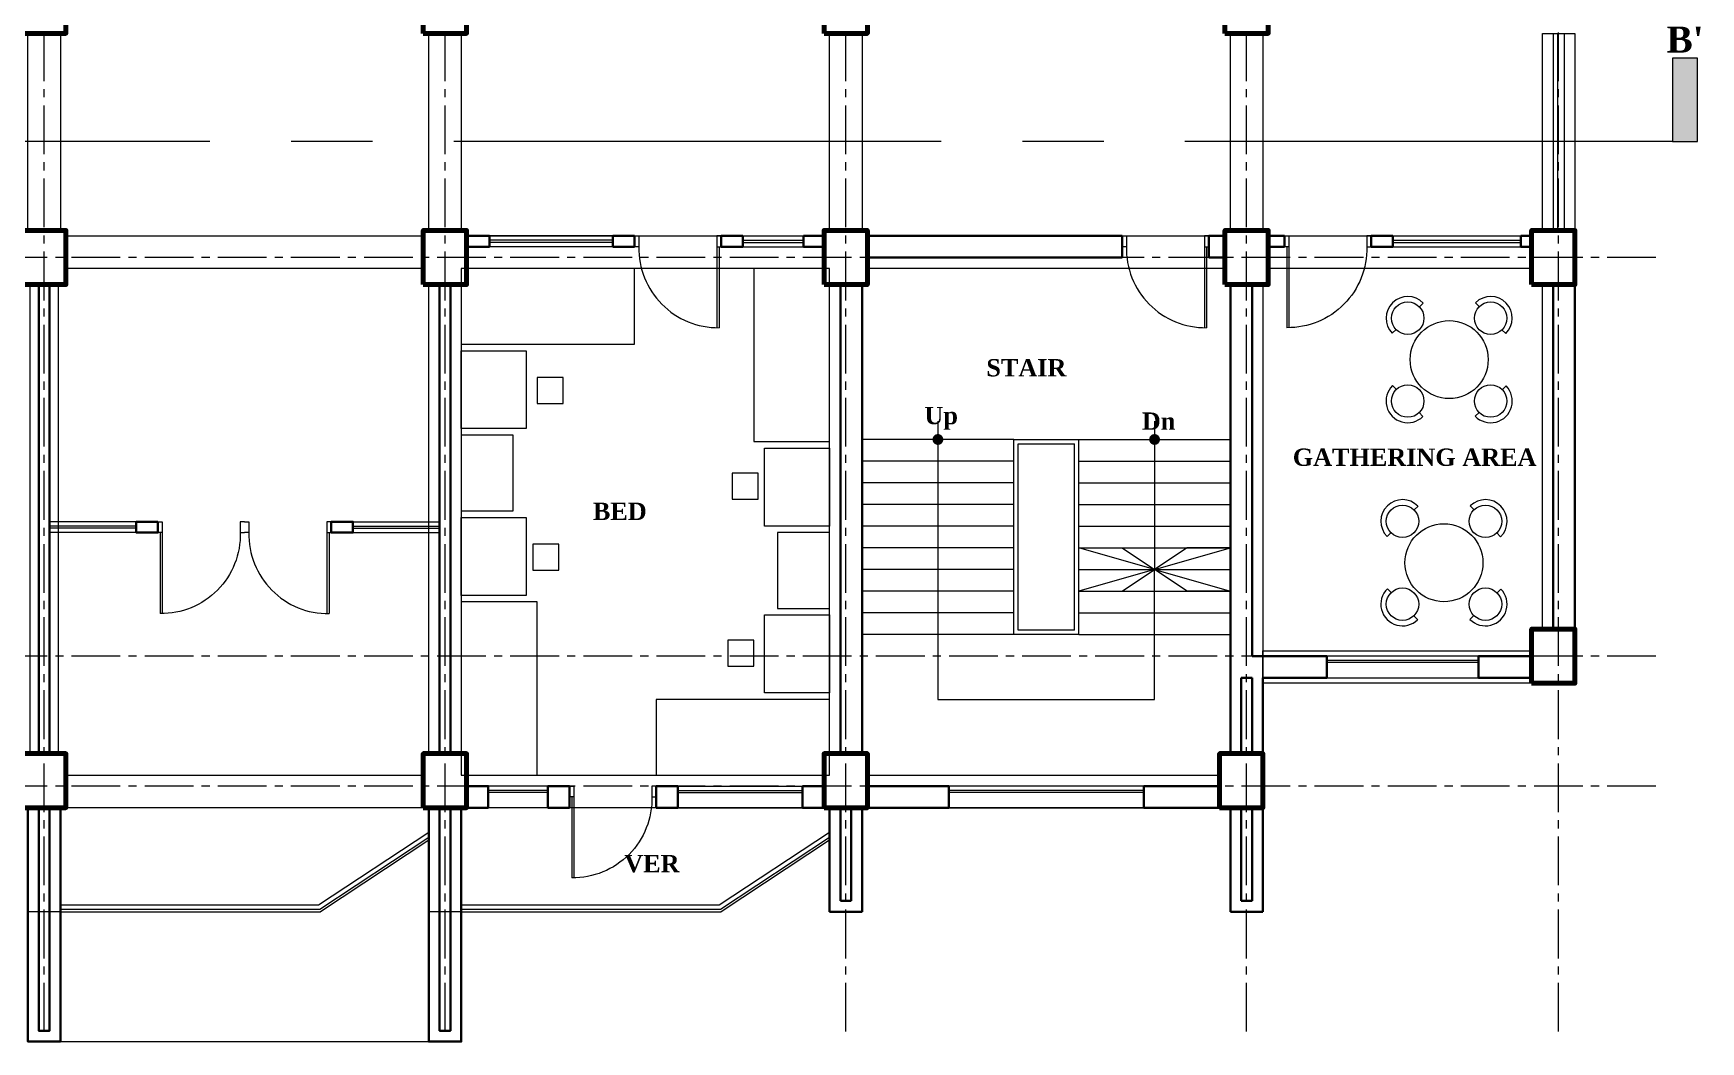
# Model space of a CAD drawing. Header units: feet. Extents: x 25261344 to 25389498, y 30010528 to 30074588.
# Drawn here: x 25368637 to 25369406, y 30072114 to 30072579 of the extents above; entities that cross this region are included whole.
import ezdxf

# ---------------------------------------------------------------- set-up
doc = ezdxf.new("R2010")
doc.units = ezdxf.units.FT
doc.header["$LTSCALE"] = 30
doc.header["$MEASUREMENT"] = 0
doc.linetypes.add('CENTER2', pattern=[1.125, 0.75, -0.125, 0.125, -0.125])
doc.linetypes.add('DASHED', pattern=[0.75, 0.5, -0.25])
doc.layers.get('0').update_dxf_attribs({"lineweight": 5})
for name, color, linetype, lineweight in [('Column', 1, 'Continuous', 80), ('Dim-1', 7, 'Continuous', 9), ('Door', 32, 'Continuous', 5), ('Furnitures', 251, 'Continuous', 9), ('GRADE BEAM', 2, 'Continuous', 20), ('grid text', 252, 'CENTER2', 9), ('LINE', 193, 'Continuous', 9), ('line 2', 7, 'Continuous', 13), ('rail', 224, 'Continuous', 9), ('STAIR', 243, 'Continuous', 13), ('TEXT', 7, 'Continuous', 18), ('WALL', 7, 'Continuous', 35), ('WIN', 142, 'Continuous', 20)]:
    doc.layers.add(name, color=color, linetype=linetype, lineweight=lineweight)
doc.styles.get("Standard").update_dxf_attribs({"font": 'timesbd.ttf'})

# ---------------------------------------------------------------- blocks, each defined once
blk = doc.blocks.new('FG')
at = {"layer": 'Door'}
for p, q in [((-2, -5), (-2, -42.39)), ((-1, -5), (-1, -42.39))]:
    blk.add_line(p, q, dxfattribs=at)
for points in [[(-40, 0), (-38, 0), (-38, -5), (-40, -5)], [(0, 0), (-2, 0), (-2, -5), (0, -5)]]:
    blk.add_lwpolyline(points, dxfattribs=at)
blk.add_arc((-1.44, -5.83), 36.57, 178.70538, 270.69047, dxfattribs=at)
blk = doc.blocks.new('FURN_GEN_020')
for p, q in [((-12805.42, 14462.38), (-12807.21, 14460.63)), ((-12781.3, 14462.53), (-12779.55, 14460.74)), ((-12819.71, 14448.39), (-12817.93, 14450.14)), ((-12767.31, 14448.24), (-12769.06, 14450.02)), ((-12819.56, 14424.27), (-12817.81, 14422.48)), ((-12767.15, 14424.11), (-12768.94, 14422.36)), ((-12805.57, 14409.97), (-12807.32, 14411.76)), ((-12781.45, 14410.12), (-12779.66, 14411.87))]:
    blk.add_line(p, q)
for centre, radius in [((-12812.57, 14455.38), 7.5), ((-12774.3, 14455.38), 7.5), ((-12793.43, 14436.25), 18), ((-12812.57, 14417.12), 7.5), ((-12774.3, 14417.12), 7.5)]:
    blk.add_circle(centre, radius)
for centre, start, end in [((-12812.57, 14455.38), 44.38035, 224.38035), ((-12774.3, 14455.38), 314.38035, 134.38035), ((-12812.57, 14417.12), 134.38035, 314.38035), ((-12774.3, 14417.12), 224.38035, 44.38035)]:
    blk.add_arc(centre, 10, start, end)
blk = doc.blocks.new('DGFGSDFG')
at = {"layer": 'grid text'}
for p, q in [((25360346.96, 30072118.41), (25360346.96, 30072999.78)), ((25360531.96, 30072118.41), (25360531.96, 30072999.78)), ((25360716.96, 30072118.41), (25360716.96, 30072999.78)), ((25360901.96, 30072118.41), (25360901.96, 30072999.78)), ((25361045.96, 30072118.41), (25361045.96, 30072999.78)), ((25361090.85, 30072475.7), (25359529.41, 30072475.7)), ((25361090.85, 30072291.7), (25359529.41, 30072291.7)), ((25361090.85, 30072231.7), (25359529.41, 30072231.7))]:
    blk.add_line(p, q, dxfattribs=at)
blk = doc.blocks.new('T B')
at = {"layer": 'GRADE BEAM'}
for points in [[(25352993.54, 30069132.07), (25353008.54, 30069132.07), (25353008.54, 30069041.07), (25352993.54, 30069041.07)], [(25353178.54, 30069132.07), (25353193.54, 30069132.07), (25353193.54, 30069041.07), (25353178.54, 30069041.07)], [(25353363.57, 30069132.07), (25353378.57, 30069132.07), (25353378.54, 30069041.07), (25353363.54, 30069041.07)], [(25353548.54, 30069132.07), (25353563.54, 30069132.07), (25353563.54, 30069041.07), (25353548.54, 30069041.07)], [(25353692.54, 30069132.07), (25353707.54, 30069132.07), (25353707.54, 30069041.07), (25353692.54, 30069041.07)], [(25353176.04, 30069038.57), (25353176.04, 30069023.57), (25353011.04, 30069023.57), (25353011.04, 30069038.57)], [(25353361.04, 30069038.57), (25353361.04, 30069023.57), (25353196.04, 30069023.57), (25353196.04, 30069038.57)], [(25353546.04, 30069038.57), (25353546.04, 30069023.57), (25353381.04, 30069023.57), (25353381.04, 30069038.57)], [(25353687.54, 30069038.57), (25353687.54, 30069023.57), (25353566.04, 30069023.57), (25353566.04, 30069038.57)], [(25352994.54, 30069016.07), (25353007.54, 30069016.07), (25353007.54, 30068799.57), (25352994.54, 30068799.57)], [(25353178.54, 30069016.07), (25353193.54, 30069016.07), (25353193.54, 30068799.57), (25353178.54, 30068799.57)], [(25353363.54, 30069016.07), (25353378.54, 30069016.07), (25353378.54, 30068799.57), (25353363.54, 30068799.57)], [(25353548.54, 30069016.07), (25353563.54, 30069016.07), (25353563.54, 30068799.57), (25353548.54, 30068799.57)], [(25353692.54, 30069016.07), (25353707.54, 30069016.07), (25353707.54, 30068857.07), (25353692.54, 30068857.07)], [(25353687.54, 30068847.07), (25353687.54, 30068832.07), (25353563.54, 30068832.07), (25353563.54, 30068847.07)], [(25353176.04, 30068789.57), (25353176.04, 30068774.57), (25353011.04, 30068774.57), (25353011.04, 30068789.57)], [(25353361.04, 30068789.57), (25353361.04, 30068774.57), (25353196.04, 30068774.57), (25353196.04, 30068789.57)], [(25353543.54, 30068789.57), (25353543.54, 30068774.57), (25353381.04, 30068774.57), (25353381.04, 30068789.57)], [(25352993.54, 30068774.57), (25353008.54, 30068774.57), (25353008.54, 30068726.57), (25352993.54, 30068726.57)], [(25353178.54, 30068774.57), (25353193.54, 30068774.57), (25353193.54, 30068726.57), (25353178.54, 30068726.57)], [(25353363.54, 30068774.57), (25353378.54, 30068774.57), (25353378.54, 30068726.57), (25353363.54, 30068726.57)], [(25353548.54, 30068774.57), (25353563.54, 30068774.57), (25353563.54, 30068726.57), (25353548.54, 30068726.57)]]:
    blk.add_lwpolyline(points, close=True, dxfattribs=at)
blk = doc.blocks.new('COL2')
at = {"layer": 'Column'}
for points in [[(717.5, -266.5), (737.5, -266.5), (737.5, -241.5), (717.5, -241.5)], [(902.5, -266.5), (922.5, -266.5), (922.5, -241.5), (902.5, -241.5)], [(1087.5, -266.5), (1107.5, -266.5), (1107.5, -241.5), (1087.5, -241.5)], [(1272.5, -266.5), (1292.5, -266.5), (1292.5, -241.5), (1272.5, -241.5)], [(717.5, -382.5), (737.5, -382.5), (737.5, -357.5), (717.5, -357.5)], [(902.5, -382.5), (922.5, -382.5), (922.5, -357.5), (902.5, -357.5)], [(1087.5, -382.5), (1107.5, -382.5), (1107.5, -357.5), (1087.5, -357.5)], [(1272.5, -382.5), (1292.5, -382.5), (1292.5, -357.5), (1272.5, -357.5)], [(1414, -382.5), (1434, -382.5), (1434, -357.5), (1414, -357.5)], [(1414, -566.5), (1434, -566.5), (1434, -541.5), (1414, -541.5)], [(717.5, -624), (737.5, -624), (737.5, -599), (717.5, -599)], [(902.5, -624), (922.5, -624), (922.5, -599), (902.5, -599)], [(1087.5, -624), (1107.5, -624), (1107.5, -599), (1087.5, -599)], [(1270, -624), (1290, -624), (1290, -599), (1270, -599)]]:
    blk.add_lwpolyline(points, close=True, dxfattribs=at)
at = {"layer": 'GRADE BEAM'}
blk.add_blockref('T B', (-25352273.54, -30069398.57), dxfattribs=at)

msp = doc.modelspace()

# ---------------------------------------------------------------- hatches: boundary and pattern name
at = {"linetype": 'CENTER2', "ltscale": 10}
msp.add_hatch(color=256, dxfattribs=at).paths.add_polyline_path([(25369405.09, 30072567.75), (25369405.09, 30072529.2), (25369393.44, 30072529.2), (25369393.44, 30072567.75)])

# ---------------------------------------------------------------- linework, layer by layer
msp.add_line((25369393.44, 30072529.2), (25367770.79, 30072529.2), dxfattribs=at)
msp.add_lwpolyline([(25369405.09, 30072529.2), (25369405.09, 30072567.75), (25369393.44, 30072567.75), (25369393.44, 30072529.2)], close=True, dxfattribs=at)
at = {"layer": 'Furnitures'}
for points in [[(25368914.41, 30072470.7), (25368834.41, 30072470.7), (25368834.41, 30072435.7), (25368914.41, 30072435.7)], [(25369004.41, 30072390.7), (25369004.41, 30072470.7), (25368969.41, 30072470.7), (25368969.41, 30072390.7)], [(25368834.41, 30072432.7), (25368864.41, 30072432.7), (25368864.41, 30072396.7), (25368834.41, 30072396.7)], [(25368881.42, 30072420.31), (25368869.42, 30072420.31), (25368869.42, 30072408.31), (25368881.42, 30072408.31)], [(25368834.41, 30072358.7), (25368858.41, 30072358.7), (25368858.41, 30072393.7), (25368834.41, 30072393.7)], [(25369004.41, 30072351.7), (25368974.41, 30072351.7), (25368974.41, 30072387.7), (25369004.41, 30072387.7)], [(25368959.39, 30072364.08), (25368971.39, 30072364.08), (25368971.39, 30072376.08), (25368959.39, 30072376.08)], [(25368834.41, 30072355.7), (25368864.41, 30072355.7), (25368864.41, 30072319.7), (25368834.41, 30072319.7)], [(25369004.41, 30072348.7), (25368980.41, 30072348.7), (25368980.41, 30072313.7), (25369004.41, 30072313.7)], [(25368879.43, 30072343.31), (25368867.43, 30072343.31), (25368867.43, 30072331.31), (25368879.43, 30072331.31)], [(25368834.41, 30072316.7), (25368834.41, 30072236.7), (25368869.41, 30072236.7), (25368869.41, 30072316.7)], [(25369004.41, 30072274.7), (25368974.41, 30072274.7), (25368974.41, 30072310.7), (25369004.41, 30072310.7)], [(25368957.4, 30072287.08), (25368969.4, 30072287.08), (25368969.4, 30072299.08), (25368957.4, 30072299.08)], [(25368924.41, 30072236.7), (25369004.41, 30072236.7), (25369004.41, 30072271.7), (25368924.41, 30072271.7)]]:
    msp.add_lwpolyline(points, close=True, dxfattribs=at)
at = {"layer": 'LINE', "color": 0, "ltscale": 10, "const_width": 2.5}
for points in [[(25369054.41, 30072392.95, -1), (25369054.41, 30072390.45, -1)], [(25369154.41, 30072392.95, -1), (25369154.41, 30072390.45, -1)]]:
    msp.add_lwpolyline(points, format="xyb", close=True, dxfattribs=at)
at = {"layer": 'LINE', "color": 0, "ltscale": 10}
for points in [[(25369054.41, 30072400.16), (25369054.41, 30072271.7), (25369054.41, 30072271.7), (25369154.41, 30072271.7), (25369154.41, 30072331.7), (25369119.41, 30072321.7), (25369139.41, 30072321.7), (25369154.41, 30072331.7), (25369189.41, 30072321.7), (25369169.41, 30072321.7), (25369154.41, 30072331.7)], [(25369154.41, 30072400.16), (25369154.41, 30072331.7), (25369119.41, 30072341.7), (25369139.41, 30072341.7), (25369154.41, 30072331.7), (25369189.41, 30072341.7), (25369169.41, 30072341.7), (25369154.41, 30072331.7)]]:
    msp.add_lwpolyline(points, dxfattribs=at)
at = {"layer": 'line 2'}
for p, q in [((25369338.41, 30072579.2), (25369338.41, 30072488.2)), ((25369348.41, 30072579.2), (25369348.41, 30072488.2)), ((25368819.41, 30072206.7), (25368769.41, 30072173.7)), ((25369004.41, 30072206.7), (25368954.41, 30072173.7)), ((25368649.41, 30072173.7), (25368769.41, 30072173.7)), ((25368834.41, 30072173.7), (25368954.41, 30072173.7))]:
    msp.add_line(p, q, dxfattribs=at)
at = {"layer": 'line 2', "linetype": 'DASHED', "ltscale": 20}
msp.add_line((25368649.41, 30072113.7), (25368819.41, 30072113.7), dxfattribs=at)
at = {"layer": 'rail'}
for p, q in [((25369340.41, 30072579.2), (25369340.41, 30072488.2)), ((25369343.41, 30072579.2), (25369343.41, 30072488.2)), ((25369089.41, 30072301.7), (25369089.41, 30072391.7)), ((25369089.41, 30072391.7), (25369119.41, 30072391.7)), ((25369091.41, 30072303.7), (25369091.41, 30072389.7)), ((25369091.41, 30072389.7), (25369117.41, 30072389.7)), ((25369117.41, 30072303.7), (25369117.41, 30072389.7)), ((25369119.41, 30072301.7), (25369119.41, 30072391.7)), ((25369119.41, 30072301.7), (25369089.41, 30072301.7)), ((25369117.41, 30072303.7), (25369091.41, 30072303.7)), ((25368819.41, 30072210.29), (25368768.51, 30072176.7)), ((25369004.41, 30072210.29), (25368953.51, 30072176.7)), ((25368819.41, 30072207.9), (25368769.11, 30072174.7)), ((25369004.41, 30072207.9), (25368954.11, 30072174.7)), ((25368768.51, 30072176.7), (25368649.41, 30072176.7)), ((25368769.11, 30072174.7), (25368649.41, 30072174.7)), ((25368953.51, 30072176.7), (25368834.41, 30072176.7)), ((25368954.11, 30072174.7), (25368834.41, 30072174.7))]:
    msp.add_line(p, q, dxfattribs=at)
at = {"layer": 'STAIR'}
for p, q in [((25369089.41, 30072391.7), (25369019.41, 30072391.7)), ((25369119.41, 30072391.7), (25369189.41, 30072391.7)), ((25369089.41, 30072381.7), (25369019.41, 30072381.7)), ((25369119.41, 30072381.7), (25369189.41, 30072381.7)), ((25369089.41, 30072371.7), (25369019.41, 30072371.7)), ((25369119.41, 30072371.7), (25369189.41, 30072371.7)), ((25369089.41, 30072361.7), (25369019.41, 30072361.7)), ((25369119.41, 30072361.7), (25369189.41, 30072361.7)), ((25369089.41, 30072351.7), (25369019.41, 30072351.7)), ((25369119.41, 30072351.7), (25369189.41, 30072351.7)), ((25369089.41, 30072341.7), (25369019.41, 30072341.7)), ((25369119.41, 30072341.7), (25369189.41, 30072341.7)), ((25369089.41, 30072331.7), (25369019.41, 30072331.7)), ((25369119.41, 30072331.7), (25369189.41, 30072331.7)), ((25369089.41, 30072321.7), (25369019.41, 30072321.7)), ((25369119.41, 30072321.7), (25369189.41, 30072321.7)), ((25369089.41, 30072311.7), (25369019.41, 30072311.7)), ((25369119.41, 30072311.7), (25369189.41, 30072311.7)), ((25369089.41, 30072301.7), (25369019.41, 30072301.7)), ((25369119.41, 30072301.7), (25369189.41, 30072301.7))]:
    msp.add_line(p, q, dxfattribs=at)
at = {"layer": 'WALL', "ltscale": 10}
for p, q in [((25368847.41, 30072485.7), (25368836.91, 30072485.7)), ((25368847.41, 30072480.7), (25368836.91, 30072480.7)), ((25368847.41, 30072485.7), (25368847.41, 30072480.7)), ((25368904.41, 30072485.7), (25368904.41, 30072480.7)), ((25368914.41, 30072485.7), (25368904.41, 30072485.7)), ((25368904.41, 30072480.7), (25368914.41, 30072480.7)), ((25368914.41, 30072485.7), (25368914.41, 30072480.7)), ((25368964.41, 30072485.7), (25368954.41, 30072485.7)), ((25368964.41, 30072480.7), (25368954.41, 30072480.7)), ((25368992.41, 30072485.7), (25369001.91, 30072485.7)), ((25368992.41, 30072480.7), (25369001.91, 30072480.7)), ((25369021.91, 30072485.7), (25369139.41, 30072485.7)), ((25369139.41, 30072475.7), (25369139.41, 30072485.7)), ((25369179.41, 30072485.7), (25369186.91, 30072485.7)), ((25369179.41, 30072475.7), (25369179.41, 30072485.7)), ((25369206.91, 30072485.7), (25369214.41, 30072485.7)), ((25369206.91, 30072485.7), (25369214.41, 30072485.7)), ((25369206.91, 30072480.7), (25369214.41, 30072480.7)), ((25369206.91, 30072480.7), (25369214.41, 30072480.7)), ((25369254.41, 30072485.7), (25369254.41, 30072480.7)), ((25369254.41, 30072485.7), (25369264.41, 30072485.7)), ((25369264.41, 30072480.7), (25369254.41, 30072480.7)), ((25369264.41, 30072485.7), (25369264.41, 30072480.7)), ((25369323.41, 30072485.7), (25369328.41, 30072485.7)), ((25369323.41, 30072485.7), (25369323.41, 30072480.7)), ((25369323.41, 30072480.7), (25369328.41, 30072480.7)), ((25369021.91, 30072475.7), (25369139.41, 30072475.7)), ((25369179.41, 30072475.7), (25369186.91, 30072475.7)), ((25368639.41, 30072463.2), (25368639.41, 30072246.7)), ((25368644.41, 30072463.2), (25368644.41, 30072246.7)), ((25368824.41, 30072463.2), (25368824.41, 30072246.7)), ((25368829.41, 30072463.2), (25368829.41, 30072246.7)), ((25369009.41, 30072463.2), (25369009.41, 30072246.7)), ((25369019.41, 30072463.2), (25369019.41, 30072246.7)), ((25369189.41, 30072463.2), (25369189.41, 30072246.7)), ((25369199.41, 30072463.2), (25369199.41, 30072291.7)), ((25369338.41, 30072463.2), (25369338.41, 30072304.2)), ((25369348.41, 30072463.2), (25369348.41, 30072304.2)), ((25369233.91, 30072291.7), (25369199.41, 30072291.7)), ((25369233.91, 30072291.7), (25369233.91, 30072281.7)), ((25369328.41, 30072291.7), (25369303.91, 30072291.7)), ((25369194.41, 30072281.7), (25369194.41, 30072246.7)), ((25369199.41, 30072281.7), (25369194.41, 30072281.7)), ((25369199.41, 30072281.7), (25369199.41, 30072246.7)), ((25369204.41, 30072281.7), (25369204.41, 30072246.7)), ((25369233.91, 30072281.7), (25369204.41, 30072281.7)), ((25369328.41, 30072281.7), (25369303.91, 30072281.7)), ((25368874.41, 30072231.7), (25368884.41, 30072231.7)), ((25368924.41, 30072231.7), (25368924.41, 30072221.7)), ((25368924.41, 30072231.7), (25368934.41, 30072231.7)), ((25368934.41, 30072231.7), (25368934.41, 30072221.7)), ((25369021.91, 30072231.7), (25369059.41, 30072231.7)), ((25369059.41, 30072231.7), (25369059.41, 30072221.7)), ((25369149.41, 30072231.7), (25369184.41, 30072231.7)), ((25368874.41, 30072221.7), (25368884.41, 30072221.7)), ((25368934.41, 30072221.7), (25368924.41, 30072221.7)), ((25369004.41, 30072221.7), (25369004.41, 30072173.7)), ((25369009.41, 30072221.7), (25369009.41, 30072178.7)), ((25369014.41, 30072221.7), (25369014.41, 30072178.7)), ((25369019.41, 30072221.7), (25369019.41, 30072173.7)), ((25369059.41, 30072221.7), (25369019.41, 30072221.7)), ((25369149.41, 30072221.7), (25369189.41, 30072221.7)), ((25369189.41, 30072221.7), (25369189.41, 30072173.7)), ((25369194.41, 30072221.7), (25369194.41, 30072178.7)), ((25369199.41, 30072221.7), (25369199.41, 30072178.7)), ((25369204.41, 30072221.7), (25369204.41, 30072173.7)), ((25369009.41, 30072178.7), (25369014.41, 30072178.7)), ((25369194.41, 30072178.7), (25369199.41, 30072178.7)), ((25369004.41, 30072173.7), (25369019.41, 30072173.7)), ((25369189.41, 30072173.7), (25369204.41, 30072173.7))]:
    msp.add_line(p, q, dxfattribs=at)
for points in [[(25368954.41, 30072485.7), (25368954.41, 30072480.7)], [(25368964.41, 30072485.7), (25368964.41, 30072480.7)], [(25368992.41, 30072485.7), (25368992.41, 30072480.7)], [(25369214.41, 30072485.7), (25369214.41, 30072480.7)], [(25369214.41, 30072485.7), (25369214.41, 30072480.7)], [(25369303.91, 30072291.7), (25369303.91, 30072281.7)], [(25368874.41, 30072231.7), (25368874.41, 30072221.7)], [(25368884.41, 30072231.7), (25368884.41, 30072221.7)], [(25369149.41, 30072231.7), (25369149.41, 30072221.7)], [(25368649.41, 30072221.7), (25368649.41, 30072113.7), (25368634.41, 30072113.7), (25368634.41, 30072221.7)], [(25368644.41, 30072221.7), (25368644.41, 30072118.7), (25368639.41, 30072118.7), (25368639.41, 30072221.7)], [(25368819.41, 30072221.7), (25368819.41, 30072113.7), (25368834.41, 30072113.7), (25368834.41, 30072221.7)], [(25368824.41, 30072221.7), (25368824.41, 30072118.7), (25368829.41, 30072118.7), (25368829.41, 30072221.7)]]:
    msp.add_lwpolyline(points, dxfattribs=at)
for points in [[(25368694.41, 30072353.7), (25368684.41, 30072353.7), (25368684.41, 30072348.7), (25368694.41, 30072348.7)], [(25368774.41, 30072348.7), (25368774.41, 30072353.7), (25368784.41, 30072353.7), (25368784.41, 30072348.7)], [(25368836.91, 30072231.7), (25368846.91, 30072231.7), (25368846.91, 30072221.7), (25368836.91, 30072221.7)], [(25368991.91, 30072231.7), (25369001.91, 30072231.7), (25369001.91, 30072221.7), (25368991.91, 30072221.7)]]:
    msp.add_lwpolyline(points, close=True, dxfattribs=at)
at = {"layer": 'WIN'}
for p, q in [((25368904.41, 30072485.7), (25368847.41, 30072485.7)), ((25368904.41, 30072483.7), (25368847.41, 30072483.7)), ((25368904.41, 30072482.7), (25368847.41, 30072482.7)), ((25368904.41, 30072480.7), (25368847.41, 30072480.7)), ((25368964.41, 30072485.7), (25368992.41, 30072485.7)), ((25368964.41, 30072483.7), (25368992.41, 30072483.7)), ((25368964.41, 30072482.7), (25368992.41, 30072482.7)), ((25368964.41, 30072480.7), (25368992.41, 30072480.7)), ((25369264.41, 30072485.7), (25369323.41, 30072485.7)), ((25369264.41, 30072483.7), (25369323.41, 30072483.7)), ((25369264.41, 30072482.7), (25369323.41, 30072482.7)), ((25369264.41, 30072480.7), (25369323.41, 30072480.7)), ((25368684.41, 30072353.7), (25368644.41, 30072353.7)), ((25368684.41, 30072351.7), (25368644.41, 30072351.7)), ((25368684.41, 30072350.7), (25368644.41, 30072350.7)), ((25368684.41, 30072348.7), (25368644.41, 30072348.7)), ((25368784.41, 30072353.7), (25368824.41, 30072353.7)), ((25368784.41, 30072351.7), (25368824.41, 30072351.7)), ((25368784.41, 30072350.7), (25368824.41, 30072350.7)), ((25368784.41, 30072348.7), (25368824.41, 30072348.7)), ((25369303.91, 30072291.7), (25369233.91, 30072291.7)), ((25369303.91, 30072289.7), (25369233.91, 30072289.7)), ((25369303.91, 30072288.7), (25369233.91, 30072288.7)), ((25369233.91, 30072281.7), (25369303.91, 30072281.7)), ((25368874.41, 30072231.7), (25368844.41, 30072231.7)), ((25368874.41, 30072229.7), (25368846.91, 30072229.7)), ((25368874.41, 30072228.7), (25368846.91, 30072228.7)), ((25368934.41, 30072231.7), (25368994.41, 30072231.7)), ((25368934.41, 30072229.7), (25368991.91, 30072229.7)), ((25368934.41, 30072228.7), (25368991.91, 30072228.7)), ((25369149.41, 30072231.7), (25369059.41, 30072231.7)), ((25369149.41, 30072229.7), (25369059.41, 30072229.7)), ((25369149.41, 30072228.7), (25369059.41, 30072228.7)), ((25368874.41, 30072221.7), (25368844.41, 30072221.7)), ((25368934.41, 30072221.7), (25368994.41, 30072221.7)), ((25369059.41, 30072221.7), (25369149.41, 30072221.7))]:
    msp.add_line(p, q, dxfattribs=at)

# ---------------------------------------------------------------- block references
msp.add_blockref('DGFGSDFG', (8294.96, 0))
at = {"layer": 'Dim-1'}
msp.add_blockref('COL2', (25367914.41, 30072845.7), dxfattribs=at)
at = {"layer": 'Door', "color": 2}
for p in [(25368954.41, 30072485.7), (25369179.41, 30072485.7), (25368774.41, 30072353.7)]:
    msp.add_blockref('FG', p, dxfattribs=at)
at = {"layer": 'Door', "color": 2, "xscale": -1}
for p in [(25369214.41, 30072485.7), (25368694.41, 30072353.7), (25368884.41, 30072231.7)]:
    msp.add_blockref('FG', p, dxfattribs=at)
at = {"layer": 'Furnitures'}
for p in [(25382083.84, 30057992.32), (25382081.43, 30057898.54)]:
    msp.add_blockref('FURN_GEN_020', p, dxfattribs=at)

# ---------------------------------------------------------------- texts
at = {"linetype": 'CENTER2', "ltscale": 10, "insert": (25369407.84, 30072570.26), "char_height": 12, "width": 17.0513, "attachment_point": 9}
msp.add_mtext("B'", dxfattribs=at)
at = {"layer": 'TEXT', "ltscale": 10, "char_height": 8}
for s, insert, width, attachment_point in [('STAIR', (25369076.78, 30072420.7), 174.7812, 7), ('Up', (25369063.67, 30072396.16), 179.7812, 9), ('Dn', (25369164.01, 30072396.16), 172.2812, 9), ('GATHERING AREA ', (25369218.22, 30072387.52), 174.7812, 1), ('BED', (25368895.17, 30072362.53), 179.7812, 1), ('VER', (25368909.65, 30072199.9), 179.7812, 1)]:
    msp.add_mtext(s, dxfattribs=dict(at, insert=insert, width=width, attachment_point=attachment_point))

doc.saveas('drawing.dxf')
